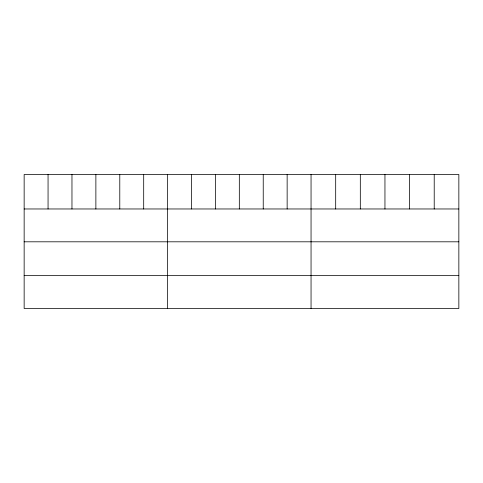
<?xml version="1.0" encoding="UTF-8"?>
<svg xmlns="http://www.w3.org/2000/svg" width="483" height="483" viewBox="0 0 483 483"><rect width="100%" height="100%" fill="white"/><g stroke="black" fill="none" stroke-linecap="round" stroke-linejoin="round"><path stroke-width="0.72" d="M458.85 208.97L458.85 308.486L24.15 308.486L24.15 174.514L458.85 174.514L458.85 208.97L24.15 208.97M24.15 241.808L458.85 241.808M24.15 275.642L458.85 275.642M434.217 174.514L434.217 208.97M409.584 174.514L409.584 208.97M384.951 174.514L384.951 208.97M360.318 174.514L360.318 208.97M335.685 174.514L335.685 208.97M311.052 174.514L311.052 308.486M287.144 174.514L287.144 208.97M263.235 174.514L263.235 208.97M239.326 174.514L239.326 208.97M215.418 174.514L215.418 208.97M191.51 174.514L191.51 208.97M167.601 174.514L167.601 308.486M143.692 174.514L143.692 208.97M119.784 174.514L119.784 208.97M95.876 174.514L95.876 208.97M71.967 174.514L71.967 208.97M48.058 174.514L48.058 208.97"/></g></svg>
